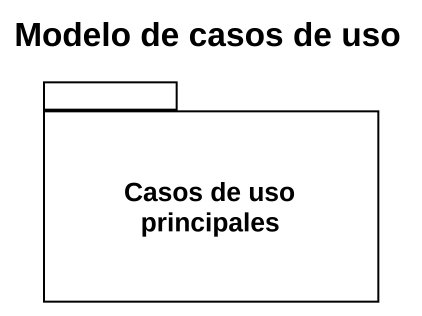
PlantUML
@startuml
title Modelo de casos de uso
package "Casos de uso principales" as Casos_de_uso_principales {
}
@enduml
